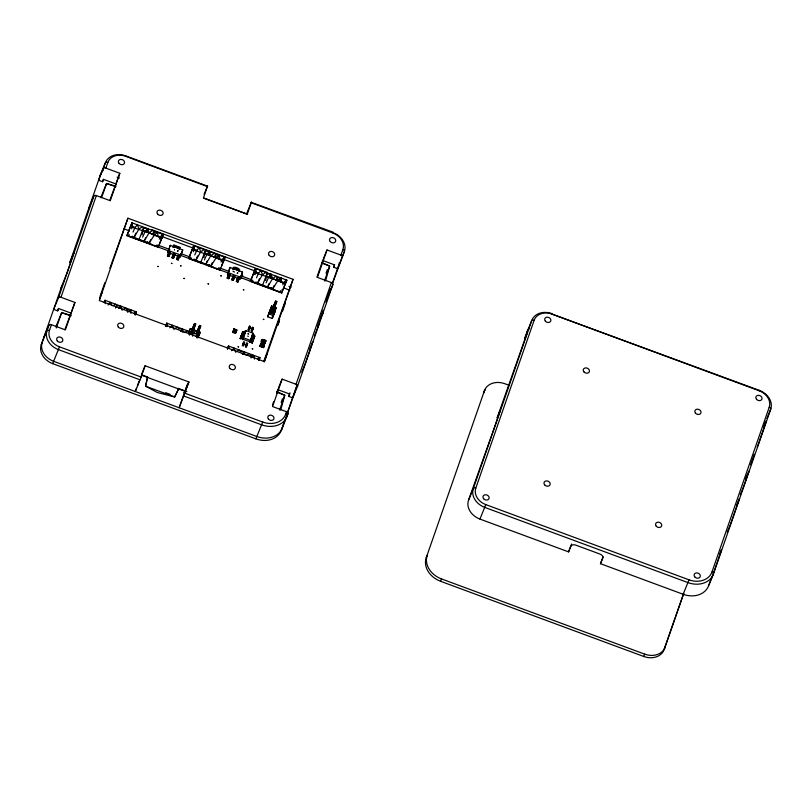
<?xml version="1.0" encoding="UTF-8"?>
<svg xmlns="http://www.w3.org/2000/svg" width="812" height="812" viewBox="0 0 812 812"><rect width="100%" height="100%" fill="white"/><g stroke="black" fill="none" stroke-linecap="round" stroke-linejoin="round"><path stroke-width="1.22" d="M243.722 342.004L242.392 345.526L243.174 345.831L243.844 344.268A4.76 3.827 22.4 0 0 244.493 342.4L243.722 342.004L242.433 345.536L243.529 345.435L244.493 342.4A4.76 2.822 19.2 0 1 243.945 343.73L243.113 343.466M250.147 327.287L250.309 326.383L249.538 326.109L248.198 329.621L248.98 329.926L249.66 328.373A4.75 3.827 22.4 0 0 250.309 326.495L249.599 328.444A4.75 2.822 19.2 0 1 249.051 329.865L249.051 329.845A4.75 3.827 22.4 0 0 249.69 328.16M120.582 308.276L120.623 306.073L116.512 305.667L115.669 307.809L116.512 305.667M147.52 230.791L147.551 228.578L143.45 228.172L139.136 239.296M182.324 332.24L182.375 328.931L178.275 328.515M209.283 253.648L209.313 251.436L205.203 251.03L200.899 262.154M244.097 353.991L244.128 351.779L240.027 351.373M271.035 276.496L271.066 274.294L266.965 273.888L262.652 285.012M281.125 282.454L281.185 278.039L277.085 277.633L276.151 280.323M252.948 333.153L250.289 341.943L242.544 339.111L246.016 330.596L252.948 333.153L249.67 342.248M270.213 311.707L271.655 305.901L276.212 307.667L272.274 318.466L267.655 316.792L271.655 305.901M249.538 326.109L248.919 327.571L249.629 328.596M244.503 342.288L244.382 343.212M243.894 343.872L243.113 343.547M147.408 231.115L147.551 228.578L145.074 231.704L142.607 237.134M209.09 255.232L209.313 251.436L206.827 254.562L204.37 259.992M243.986 354.316L244.128 351.779L242.27 354.123M270.924 276.821L271.066 274.294L268.579 277.42L266.123 282.85M246.371 343.852A4.75 2.822 19.2 0 1 246.797 343.222L246.797 343.253A4.75 3.827 22.4 0 0 246.148 345.12L245.772 345.658A4.75 3.827 22.4 0 0 245.539 346.592L245.539 346.592A4.75 2.822 19.2 0 1 246.087 345.262L246.858 343.161L247.64 343.456L246.32 346.988L245.539 346.704L245.742 345.516M252.136 331.083C250.685 330.91 252.136 326.708 253.445 327.551C253.709 329.225 250.989 332.818 251.558 329.611M169.525 247.152L170.287 245.325L182.741 249.934L180.173 257.008L167.708 252.4L167.79 251.537L168.47 250.573L180.924 255.171L180.173 257.008M227.472 274.517L228.233 272.69L240.687 277.288L240.464 278.536L239.936 279.125L227.472 274.517L230.05 267.442L242.504 272.05L241.753 273.877M272.548 315.218L272.274 318.466L274.852 312.173L274.426 311.463L270.254 309.92L269.066 312.813L269.96 313.148M322.841 313.056L322.334 314.701M242.098 337.447L240.169 338.614L242.747 338.442L243.001 337.569L242.098 337.447L241.012 338.624M142.151 234.79L143.45 228.172M203.913 257.637L205.203 251.03M265.666 280.495L266.965 273.888M246.107 345.242L246.919 345.496M252.735 329.601L251.953 329.225A4.75 3.827 22.4 0 1 252.603 327.348L252.623 327.337A4.75 2.822 19.2 0 0 252.177 327.947M233.196 271.614L233.095 271.096M270.294 310.976L270.629 308.804L271.614 308.489M254.521 336.757L253.77 336.351L253.689 334.686L252.928 334.402L252.654 335.204L254.43 336.95L254.755 336.097L253.689 334.686L252.654 335.204M167.455 256.024L168.835 252.106L170.398 252.694L168.937 256.572L167.455 256.024L168.835 252.106M172.042 257.719L173.423 253.801L174.986 254.389L173.524 258.267L172.042 257.719L173.423 253.801M176.63 259.414L178.011 255.506L179.574 256.084L178.112 259.962L176.63 259.414L178.011 255.506M227.218 278.14L228.598 274.223L230.161 274.811L228.7 278.689L227.218 278.14L228.598 274.223M231.806 279.835L233.186 275.918L234.749 276.506L233.288 280.384L231.806 279.835L233.186 275.918M236.393 281.541L237.774 277.623L239.337 278.201L237.875 282.079L236.393 281.541L237.774 277.623M147.54 376.819L145.592 386.187L157.386 392.521L174.671 396.956L178.853 388.41M104.555 302.561L105.042 300.308L136.396 311.909L135.391 314.812M130.996 227.33L131.97 222.813L163.334 234.414L158.259 247.254L126.885 235.693L131.97 222.813L132.549 226.497L131.625 228.862M166.064 326.546L166.795 323.166L198.148 334.767L197.143 337.67M193.002 249.061L193.733 245.671L225.086 257.272L220.011 270.102L188.638 258.551L193.733 245.671L194.312 249.355L193.388 251.71M228.06 348.277L228.548 346.013L259.911 357.625L258.896 360.528M254.268 274.172L255.486 268.528L286.839 280.13L281.774 292.959L250.39 281.409L255.486 268.528L256.064 272.213L255.141 274.568M263.332 346.815L264.083 344.664L261.271 343.679L260.561 345.739L263.332 346.815L264.083 344.664L261.271 343.679M179.229 249.467L179.868 247.325L173.92 245.092L173.088 247.203L173.92 245.092M238.992 271.584C241.793 268.559 232.618 265.047 233.085 269.046M243.559 354.012L244.128 351.779L245.285 354.905M55.855 326.83L61.641 312.661L71.08 315.371M100.749 197.671L106.534 183.512L115.964 186.222M236.607 330.129L234.039 329.124L233.237 331.428L235.845 332.341L236.627 330.068L234.039 329.124L233.237 331.428M280.708 409.999L284.768 395.241L276.933 391.658M325.602 280.85L329.662 266.092L321.826 262.509M232.851 269.33L233.683 267.209M242.189 338.32L242.95 337.843M179.868 247.325L179.482 248.655L173.514 246.432M239.631 269.442L239.246 270.772L233.277 268.549M253.182 335.468L252.928 334.402L253.557 335.457M274.852 312.173L273.532 314.467L274.426 311.463L275.187 311.199M243.742 344.775L243.712 344.867A4.76 3.827 22.4 0 1 243.235 345.739L243.235 345.739A4.76 2.822 19.2 0 0 243.793 344.41M260.774 343.496L261.18 344.501L263.595 345.333L264.56 344.897L263.585 347.587L259.799 346.186L260.774 343.496L264.56 344.897L263.595 345.333M265.656 340.786L265.017 343.486L261.231 342.085C260.226 337.995 265.859 339.67 265.747 341.385L264.996 341.284L265.707 340.634M552.19 313.605L552.099 313.665A17.001 13.662 22.4 0 0 531.677 320.689L526.856 332.372L524.613 338.827L527.374 332.23L497.117 417.936L500.365 410.172L493.117 431.182L468.504 500.263A17.001 13.662 22.4 0 0 479.943 519.081L568.593 551.886L571.009 546.05A4.253 2.527 19.2 0 1 575.952 545.187L599.855 554.028A4.253 2.527 19.2 0 1 602.88 557.844L600.474 563.69L683.146 594.282A21.254 17.082 22.4 0 0 708.673 585.513L713.494 573.83L770.73 409.157A17.001 13.662 22.4 0 0 759.281 390.349L552.018 314.112A14.87 11.957 22.4 0 0 534.144 320.253A2.121 1.259 19.2 0 0 531.677 320.689L473.315 488.58L468.504 500.263M204.086 194.301L207.639 185.745L203.457 197.864L247.284 214.084L251.466 201.965L246.472 214.023M234.16 328.769C232.009 330.606 239.53 327.074 235.439 333.377L232.851 332.423L234.16 328.769L232.851 332.423L233.095 331.834M237.277 273.076L237.774 272.903M240.169 338.614L240.464 337.751L241.225 337.985M243.367 331.834L242.524 331.834L245.163 331.499L242.311 332.463L243.306 332.758L244.544 331.54M240.88 336.564L241.174 335.721L243.732 335.62L241.874 336.858L240.88 336.564L241.174 335.721M241.59 334.514L241.895 333.671L244.442 333.57L242.595 334.808L241.59 334.514L241.895 333.671M249.477 329.104L248.99 329.926L248.249 329.642L248.919 327.652L249.69 327.896M178.011 250.786L177.493 251.03M237.297 273.299L237.256 273.137M251.02 341.588L250.786 340.563L251.558 340.837L252.288 343.1L250.512 341.365L251.669 342.562M240.961 336.33L241.722 336.564L242.971 335.346M241.671 334.28L242.433 334.514L243.681 333.296M243.153 332.463L244.392 331.245M251.334 341.487L251.558 340.837M253.1 340.857L252.349 340.451L252.268 338.787L251.507 338.502L251.233 339.274L252.999 341.05L253.334 340.198L252.268 338.787M253.811 338.807L253.06 338.401L252.979 336.736L252.217 336.452L251.953 337.224L253.72 339L254.044 338.147L252.979 336.736M116.39 184.141L103.53 179.381L102.566 181.715L98.577 180.244L105.357 162.907A2.121 1.259 19.2 0 1 107.834 162.471A14.87 11.957 22.4 0 1 125.708 156.33L125.789 155.884A17.001 13.662 22.4 0 0 105.357 162.907L99.582 176.925A17.001 13.662 22.4 0 1 101.429 173.606M152.636 234.617L153.57 231.917L157.67 232.323L157.863 235.876L160.329 236.85L162.613 234.15L161.618 236.424M214.388 257.475L215.322 254.775L219.433 255.181L219.616 258.734L222.082 259.708L224.366 257.008L223.371 259.282L255.283 271.076M242.9 336.269L243.732 335.62M243.61 334.219L244.442 333.57M251.73 339.538L251.507 338.502M252.441 337.487L252.217 336.452M334.493 264.824L333.651 267.239L337.63 268.711L344.41 251.375A2.121 1.259 19.2 0 0 342.908 249.477A14.87 11.957 22.4 0 0 332.89 233.014L333.143 232.191L251.294 202.34M766.873 418.505L770.73 409.157A2.121 1.259 19.2 0 0 769.218 407.248A14.87 11.957 22.4 0 0 759.2 390.795L759.281 390.349M289.996 392.835L288.757 396.388L292.746 397.87L297.557 386.177A2.121 1.259 19.2 0 0 296.045 384.279L282.099 379.113L272.568 406.558L286.514 411.714A2.121 1.259 19.2 0 1 288.016 413.623L281.399 430.066A21.254 17.082 22.4 0 1 255.861 438.845L52.668 363.634A17.001 13.662 22.4 0 1 41.219 344.826L61.824 285.986M71.497 313.29L58.637 308.53L57.672 310.864L53.683 309.392L58.505 297.71A2.121 1.259 19.2 0 1 60.981 297.273L74.917 302.44L65.386 329.885L51.44 324.719A2.121 1.259 19.2 0 0 48.964 325.155L41.219 344.826M58.505 297.71L93.857 195.996A2.121 1.259 19.2 0 1 96.334 195.57L110.27 200.726L119.811 173.281L105.864 168.125A2.121 1.259 19.2 0 0 103.398 168.551M136.426 388.298L135.31 391.526L141.166 377.062L59.489 346.836A14.87 11.957 22.4 0 1 49.471 330.372L51.44 324.719M60.981 297.273L96.334 195.57M105.864 168.125L107.834 162.471M57.672 310.864L58.494 308.489M102.566 181.715L103.408 179.3M56.312 327.987L61.641 312.661L70.847 315.929M101.612 197.681L106.534 183.512L115.74 186.78M64.848 329.682L74.917 302.44M109.742 200.534L119.811 173.281M100.292 295.771L104.86 282.617M99.561 299.374L101.997 292.371L99.592 298.217M127.931 218.195L99.308 300.531L264.448 361.644L293.061 279.318L127.931 218.195L109.843 268.264M104.362 302.247L105.042 300.308L105.428 302.764M129.311 234.749L126.885 235.693L131.97 222.813L132.224 226.233M167.708 252.4L170.287 245.325M174.489 250.055L174.377 249.446M177.534 251.182L177.595 250.999M177.747 251.253L177.94 250.695M180.924 255.171L182.741 249.934M137.39 385.964L139.035 381.254M141.166 377.062L145.094 365.755L188.922 381.975L179.137 407.746L187.775 383.335M165.79 326.069L166.795 323.166L167.181 325.622M191.074 257.607L188.638 258.551L193.733 245.671L194.068 250.238M191.175 331.59L194.535 323.633L195.692 324.059L192.566 332.108L191.175 331.59L194.535 323.633M192.566 332.108L195.692 324.059M193.966 334.026L195.144 330.657L194.707 329.946L190.373 328.505L188.82 331.915M196.23 333.458L199.6 325.5L200.747 325.937L197.631 333.976L196.23 333.458L199.6 325.5M197.631 333.976L200.747 325.937M228.233 272.69L230.05 267.442M234.262 272.172L234.14 271.563M237.51 273.38L237.703 272.812M239.936 279.125L242.504 272.05M227.543 348.927L228.548 346.013L228.933 348.48M252.826 280.465L250.39 281.409L255.486 268.528L255.739 271.949M236.668 329.966L235.439 333.377L235.47 332.676M240.25 338.381L240.464 337.751M242.737 339.68L246.016 330.596M248.005 333.894L248.178 333.377M248.137 333.945L248.685 334.097M269.411 277.826L270.163 275.674M252.4 342.877L251.893 341.933M270.883 313.107L274.263 305.129L275.4 305.596L272.274 313.625L270.883 313.107L274.263 305.129M273.705 309.524L272.304 309.007L275.684 301.029L276.821 301.496L272.274 313.625M260.429 345.486L263.829 346.998L263.585 347.587L259.799 346.186L260.043 345.597L260.581 346.216M264.986 342.725C259.901 342.004 261.2 339.061 265.017 343.486L261.231 342.085L261.474 341.497L262.002 342.116M262.702 339.578L261.992 341.639L264.763 342.715L265.504 340.563L262.733 339.528L265.504 340.563L264.773 342.644L261.992 341.639L262.733 339.528M260.5 346.44L261.231 344.339M261.931 342.339L262.652 340.238M262.895 347.323L263.626 345.222M264.316 343.222L265.047 341.121M263.555 346.825L260.368 345.648M264.296 361.655L267.128 353.494L263.758 361.675L274.984 329.388L293.061 279.318M277.602 325.409L279.612 319.644M282.414 311.575L285.225 303.495M272.446 405.168L273.685 401.585M276.587 393.231L277.836 389.658M316.924 277.207L323.146 259.312M342.451 257.028A2.121 1.259 19.2 0 0 340.938 255.12L326.992 249.964L317.451 277.41L331.397 282.566A2.121 1.259 19.2 0 1 332.91 284.474L297.557 386.177M281.155 402.417L282.424 398.773M326.048 273.268L327.317 269.614M279.612 410.09L284.768 395.241L276.74 392.145M324.506 280.942L329.662 266.092L321.623 262.997M184.994 393.282L262.692 422.037A19.123 15.377 22.4 0 0 285.672 414.14L286.514 411.714M296.045 384.279L331.397 282.566M340.938 255.12L342.908 249.477M281.399 430.066L284.281 421.783M287.57 412.313L297.04 385.081M326.657 299.861L330.372 289.173M332.443 283.226L338.634 265.402M297.222 384.989L282.363 427.731A21.254 17.082 22.4 0 1 256.825 436.501L53.633 361.299A17.001 13.662 22.4 0 1 42.183 342.491M317.705 326.048L323.196 310.245M325.967 302.277L330.514 289.214M332.575 283.266L344.41 251.375A17.001 13.662 22.4 0 0 334.382 233.145M183.948 396.063L261.647 424.818A21.254 17.082 22.4 0 0 287.174 416.048L288.016 413.623M683.755 593.531L664.165 649.458A17.001 13.662 22.4 0 1 643.733 656.472L440.54 581.27A21.254 17.082 22.4 0 1 426.229 557.753L484.429 390.745A17.001 13.662 22.4 0 1 504.851 383.731L509.591 385.477M769.218 407.248L711.982 571.922A19.123 15.377 22.4 0 1 689.002 579.819L485.809 504.607A14.87 11.957 22.4 0 1 475.791 488.154L534.144 320.253M568.593 551.886L569.344 549.734M600.474 563.69L603.042 556.951M664.165 649.458L683.613 593.491M708.673 585.513L713.22 573.84M745.832 478.613L747.04 475.142M750.664 464.718L754.287 454.294M765.543 421.925L763.666 427.305L766.081 421.458M59.489 346.836L52.668 363.634M242.311 332.463L242.605 331.6M252.288 343.1L252.613 342.248M252.999 341.05L253.334 340.198M253.72 339L254.044 338.147M254.43 336.95L254.755 336.097M262.692 422.037L255.861 438.845M305.748 362.182L312.935 341.487L309.859 348.632M318.964 324.384L314.467 335.792M485.809 504.607L479.943 519.081M689.002 579.819L683.146 594.282M261.302 343.628L260.561 345.739L263.352 346.744M233.288 280.384L234.749 276.506M273.532 314.467L274.588 311.473M168.937 256.572L170.398 252.694M178.112 259.962L179.574 256.084M228.7 278.689L230.161 274.811M237.875 282.079L239.337 278.201M305.637 362.507L301.841 372.119M758.834 442.702L766.437 420.707L766.163 421.266M252.085 331.073L253.445 327.551M241.874 336.858L243.123 335.64M242.595 334.808L243.833 333.59M243.306 332.758L243.539 332.118M251.344 342.674L251.233 340.959M252.055 340.624L251.953 338.908M252.765 338.574L252.664 336.858M253.486 336.513L253.374 334.798M241.164 338.908L242.372 337.701M758.702 443.078L757.961 445.098M173.839 257.414L174.986 254.389M731.247 522.217L739.336 498.761M713.372 573.434L721.462 549.978M189.348 331.266L190.373 328.505M195.144 330.657L200.188 332.25L198.067 337.812M267.655 316.792L270.254 309.92M731.094 522.623L730.394 524.461M757.809 445.483L757.19 447.067M272.304 309.007L275.684 301.029M274.091 308.398L276.821 301.496M743.386 487.251L749.08 470.96M135.817 233.156L134.061 237.49L149.235 243.113L154.493 234.739L157.67 232.323M150.565 239.855L149.235 243.113L147.53 241.824M197.58 256.003L195.814 260.347L210.988 265.971L216.256 257.597L219.433 255.181L218.184 257.333M212.318 262.712L210.988 265.971L209.293 264.682M259.332 278.861L257.566 283.205L272.751 288.818L278.008 280.445L281.185 278.039L281.378 281.591L283.845 282.566L286.128 279.866L285.134 282.129M247.64 343.456L246.28 346.968L245.528 346.694L245.772 345.658M274.07 285.57L272.751 288.818L271.046 287.539M145.51 237.946L144.201 241.164L149.093 232.739L152.615 230.456M207.273 260.794L205.954 264.022L210.856 255.597L214.368 253.314M269.026 283.652L267.716 286.88L272.609 278.445L276.121 276.161M743.284 487.515L740.3 494.741M730.181 524.999L727.197 532.236M89.036 207.689L93.857 195.996M60.859 288.321L66.797 273.411L74.044 252.39L69.842 262.489L100.546 174.59A17.001 13.662 22.4 0 1 103.317 170.256M44.142 336.838L48.964 325.155M104.129 302.511L105.042 300.308L105.296 303.729M159.629 243.397L163.334 234.414L161.02 238.84M135.147 314.944L136.396 311.909L135.239 314.122M141.724 373.936L145.094 365.755M165.435 326.475L166.795 323.166L167.049 326.586M221.453 266.103L225.086 257.272L222.772 261.687M196.9 337.802L198.148 334.767L196.991 336.97M186.192 388.095L188.12 383.426M188.922 381.975L185.065 391.333L141.247 375.114M227.299 349.048L228.548 346.013L228.72 348.297M233.947 329.936L236.14 330.748L236.749 329.723M235.764 332.555L233.054 331.854M262.621 340.34L262.195 339.396L265.991 340.796M258.998 359.828L259.911 357.625L258.754 359.828M277.684 325.389L279.135 321.887M323.623 258.145L326.992 249.964M278.252 388.461L282.099 379.113M333.651 267.239L334.615 264.905L322.922 260.581M328.576 294.989L332.91 284.474M320.557 318.487L322.831 313.056M288.757 396.388L289.722 394.053L278.029 389.73M484.429 390.745L483.465 393.079A17.001 13.662 22.4 0 1 485.312 389.76M426.229 557.753L427.193 555.408A21.254 17.082 22.4 0 0 441.505 578.926L644.698 654.137A17.001 13.662 22.4 0 0 665.129 647.113M440.54 581.27L441.505 578.926M569.719 548.658L571.648 543.989M643.733 656.472L644.698 654.137M745.913 478.603L748.887 471.396M736.657 505.237L739.224 499.025M719.736 554.119L721.411 550.089M173.524 258.267L172.185 257.414M133.006 232.1L135.005 227.492L137.431 224.833L138.974 228.994L134.061 237.49L132.356 236.201M194.758 254.958L196.768 250.34L199.194 247.69L200.737 251.852L195.814 260.347L194.109 259.058M256.521 277.816L258.52 273.197L260.946 270.548L262.489 274.7L257.566 283.205L255.871 281.916M159.325 239.154L160.329 236.85M221.077 262.012L222.082 259.708M282.84 284.87L283.845 282.566M134.68 313.909L135.675 311.646L134.153 313.442M196.443 336.767L197.438 334.503L195.915 336.3M258.196 359.625L259.19 357.361L257.668 359.158M242.433 334.514L242.727 333.864M241.722 336.564L242.017 335.914M200.188 332.25L199.011 335.488M253.77 336.351L254.024 335.782M253.06 338.401L253.314 337.833M252.349 340.451L252.603 339.883M274.943 310.478L276.212 307.667M178.752 388.522L174.671 396.956L145.592 386.187L147.632 377.012L141.795 374.88M284.535 284.545L286.839 280.13L282.749 290.067L281.642 290.067M146.312 230.73L147.551 228.578L149.093 232.739M119.374 308.225L120.623 306.073L122.165 310.225M207.446 254.663L209.313 251.436L210.856 255.597M181.137 331.083L182.375 328.931L183.532 332.047M269.208 277.521L271.066 274.294L272.609 278.445M279.947 280.191L281.185 278.039M242.889 353.941L244.128 351.779M252.288 327.855L252.674 327.256M246.422 343.709L246.858 343.161M118.755 308.418L120.623 306.073M180.518 331.276L182.375 328.931M108.077 304.977L110.503 302.328L111.66 305.444M169.83 327.835L172.256 325.186L173.413 328.302M231.582 350.693L234.008 348.033L235.165 351.16M251.913 329.347L251.903 329.357A4.75 2.822 19.2 0 0 251.344 330.717L251.344 330.697A4.75 3.827 22.4 0 1 251.517 329.702M127.565 312.224L130.742 309.819L130.925 313.371M189.318 335.082L192.495 332.676L192.688 336.229M251.07 357.94L254.247 355.524L254.44 359.087M138.974 228.994L142.496 226.71M112.919 305.911L115.558 304.195M200.737 251.852L204.248 249.568M123.038 309.656L125.677 307.941M173.798 329.337L177.31 327.053M262.489 274.7L266.001 272.416M184.801 332.514L187.43 330.799M235.551 352.195L239.073 349.911M246.554 355.372L249.193 353.656M269.066 312.813L270.193 312.59M130.742 309.819L126.631 309.413L127.251 311.29M192.495 332.676L188.394 332.26L189.013 334.148M254.247 355.524L250.147 355.118L250.766 356.996M251.953 337.224L252.755 337.386M251.233 339.274L252.045 339.436M244.331 332.169L244.889 332.291L244.179 331.885M240.393 337.985L241.397 338.249M241.814 333.884L242.818 334.168M241.103 335.935L242.108 336.219M130.63 226.69L154.493 234.739L161.984 238.292L142.689 230.263M192.383 249.548L216.256 257.597L223.736 261.149L204.441 253.121M254.136 272.406L278.008 280.445L285.499 284.007L266.194 275.978M252.847 329.022L252.065 328.738L252.806 329.073M246.259 344.633L247.041 344.917L246.239 344.664M167.597 255.709L169.069 256.247M176.772 259.109L178.244 259.637M227.36 277.826L228.832 278.364M231.948 279.531L233.42 280.059M236.536 281.226L238.007 281.754M275.319 301.973L276.476 302.399M273.888 306.073L275.045 306.5M168.754 252.502L170.246 253.05M173.342 254.207L174.834 254.745M177.929 255.902L179.422 256.45M228.517 274.618L230.009 275.166M233.105 276.324L234.597 276.872M237.693 278.019L239.185 278.567M125.789 155.884L207.466 186.121M125.708 156.33L207.385 186.567M251.212 202.787L332.89 233.014M552.018 314.112L759.2 390.795M203.842 198.25L247.64 214.459M117.161 177.138L119.516 178.011M151.763 229.715L267.31 272.477M162.146 236.607L193.977 248.391M288.92 286.26L291.254 287.123M173.778 245.447L179.746 247.66M233.541 267.564L239.51 269.777M123.627 228.73L129.524 230.912M283.977 288.067L289.874 290.249M158.157 245.194L169.881 249.538M180.467 253.456L190.241 257.069M219.93 268.062L229.441 271.573M240.839 275.796L252.014 279.927M129.95 236.617L169.769 251.344M180.457 255.303L201.833 263.22M206.887 265.088L229.014 273.279M239.489 277.156L278.77 291.691M239.367 277.399L241.743 278.283M233.917 329.347L236.515 330.311M261.961 339.984L265.747 341.385M233.724 329.916L236.312 330.88M247.721 336.158L248.34 336.381M260.53 344.085L264.316 345.486M243.509 337.822L250.431 340.38M178.538 388.481L186.841 391.546M183.695 392.541L186.07 393.414M140.121 379.843L58.444 349.617A17.001 13.662 22.4 0 1 47.005 330.799A2.121 1.259 19.2 0 1 49.471 330.372M165.648 392.703L170.144 394.368M248.827 328.149L249.599 328.444M243.011 344.055L243.783 344.339M233.267 331.367L235.845 332.341M268.762 313.838L273.319 315.594M256.064 272.213L258.52 273.197M194.312 249.355L196.768 250.34M132.549 226.497L135.005 227.492M199.265 326.404L200.391 326.881M194.2 324.536L195.337 325.013M253.709 335.884L254.653 336.32M252.999 337.934L253.933 338.371M252.288 339.984L253.222 340.421M251.568 342.035L252.512 342.471M243.458 333.935L244.179 334.341M242.747 335.985L243.468 336.391M280.313 290.635L281.774 292.959M218.56 267.777L220.011 270.102L219.93 268.173M156.807 244.93L158.259 247.254L158.167 245.325M277.085 277.633L278.252 281.388M215.322 254.775L216.499 258.541M153.57 231.917L154.737 235.683M285.672 414.14A2.121 1.259 19.2 0 1 287.174 416.048M339.183 262.956A17.001 13.662 22.4 0 1 338.969 264.215M156.3 245.874A1.086 0.873 22.4 0 1 154.534 245.305M151.245 244.006A1.086 0.873 22.4 0 1 149.428 243.164M146.109 242.179A1.086 0.873 22.4 0 1 144.414 241.56M141.044 240.311A1.086 0.873 22.4 0 1 139.37 239.713M136.111 238.342A1.086 0.873 22.4 0 1 134.244 237.469M130.894 236.576A1.086 0.873 22.4 0 1 129.22 235.876M218.063 268.731A1.086 0.873 22.4 0 1 216.296 268.153M213.13 266.742A1.086 0.873 22.4 0 1 211.181 265.93M207.862 265.037A1.086 0.873 22.4 0 1 206.146 264.326M202.807 263.159A1.086 0.873 22.4 0 1 201.112 262.54M197.742 261.291A1.086 0.873 22.4 0 1 196.017 260.226M192.688 259.414A1.086 0.873 22.4 0 1 190.952 258.612M279.704 291.66A1.086 0.873 22.4 0 1 278.059 291.051M274.872 289.61A1.086 0.873 22.4 0 1 273.005 289.173M269.665 287.864A1.086 0.873 22.4 0 1 267.879 287.001M264.56 286.017A1.086 0.873 22.4 0 1 262.865 285.398M259.495 284.149A1.086 0.873 22.4 0 1 257.81 283.52M254.582 282.17A1.086 0.873 22.4 0 1 252.694 281.378M250.309 326.475A4.75 2.822 19.2 0 1 250.187 327.216M526.856 332.372A17.001 13.662 22.4 0 1 529.627 328.028M475.791 488.154A2.121 1.259 19.2 0 0 473.315 488.58A17.001 13.662 22.4 0 0 484.764 507.398L687.957 582.6A21.254 17.082 22.4 0 0 713.494 573.83A2.121 1.259 19.2 0 0 711.982 571.922M157.832 266.417L158.452 266.59L157.843 266.397M171.464 263.362L172.083 263.535L171.464 263.342M180.599 265.818L181.218 265.991L180.609 265.798M220.803 275.847L221.422 276.009L220.823 275.786M238.119 346.805L238.738 346.978L238.129 346.754M242.169 275.187L242.788 275.359L242.179 275.136M243.387 289.752L244.006 289.925L243.387 289.722M183.938 278.394L184.557 278.567L183.948 278.364M208.034 283.835L208.654 284.017L208.034 283.814M252.268 348.805L252.887 348.977L252.278 348.774M263.362 319.36L263.981 319.532L263.362 319.329M243.001 337.569L242.747 338.442L242.037 338.046L243.001 337.569M57.337 340.979A3.187 2.558 22.4 0 0 62.646 340.959A3.187 2.558 22.4 0 0 59.256 336.97A3.187 2.558 22.4 0 0 57.337 340.979M268.498 419.134A3.187 2.558 22.4 0 0 273.806 419.104A3.187 2.558 22.4 0 0 270.416 415.125A3.187 2.558 22.4 0 0 268.498 419.134M119.059 163.395A3.187 2.558 22.4 0 0 124.368 163.374A3.187 2.558 22.4 0 0 120.978 159.396A3.187 2.558 22.4 0 0 119.059 163.395M330.23 241.55A3.187 2.558 22.4 0 0 335.539 241.529A3.187 2.558 22.4 0 0 332.138 237.54A3.187 2.558 22.4 0 0 330.23 241.55M157.64 214.114A3.187 2.558 22.4 0 0 162.948 214.094A3.187 2.558 22.4 0 0 159.558 210.115A3.187 2.558 22.4 0 0 157.64 214.114M269.198 255.404A3.187 2.558 22.4 0 0 274.507 255.384A3.187 2.558 22.4 0 0 271.117 251.405A3.187 2.558 22.4 0 0 269.198 255.404M118.359 327.124A3.187 2.558 22.4 0 0 123.668 327.104A3.187 2.558 22.4 0 0 120.277 323.115A3.187 2.558 22.4 0 0 118.359 327.124M229.918 368.415A3.187 2.558 22.4 0 0 235.226 368.384A3.187 2.558 22.4 0 0 231.836 364.405A3.187 2.558 22.4 0 0 229.918 368.415M483.647 498.761A3.187 2.558 22.4 0 0 488.956 498.73A3.187 2.558 22.4 0 0 485.566 494.752A3.187 2.558 22.4 0 0 483.647 498.761M694.818 576.916A3.187 2.558 22.4 0 0 700.127 576.885A3.187 2.558 22.4 0 0 696.737 572.907A3.187 2.558 22.4 0 0 694.818 576.916M545.38 321.176A3.187 2.558 22.4 0 0 550.688 321.156A3.187 2.558 22.4 0 0 547.288 317.167A3.187 2.558 22.4 0 0 545.38 321.176M756.54 399.331A3.187 2.558 22.4 0 0 761.849 399.301A3.187 2.558 22.4 0 0 758.459 395.322A3.187 2.558 22.4 0 0 756.54 399.331M583.96 371.896A3.187 2.558 22.4 0 0 589.268 371.876A3.187 2.558 22.4 0 0 585.868 367.887A3.187 2.558 22.4 0 0 583.96 371.896M695.519 413.186A3.187 2.558 22.4 0 0 700.827 413.156A3.187 2.558 22.4 0 0 697.437 409.177A3.187 2.558 22.4 0 0 695.519 413.186M544.679 484.906A3.187 2.558 22.4 0 0 549.988 484.876A3.187 2.558 22.4 0 0 546.598 480.897A3.187 2.558 22.4 0 0 544.679 484.906M656.238 526.196A3.187 2.558 22.4 0 0 661.547 526.166A3.187 2.558 22.4 0 0 658.156 522.187A3.187 2.558 22.4 0 0 656.238 526.196"/></g></svg>
